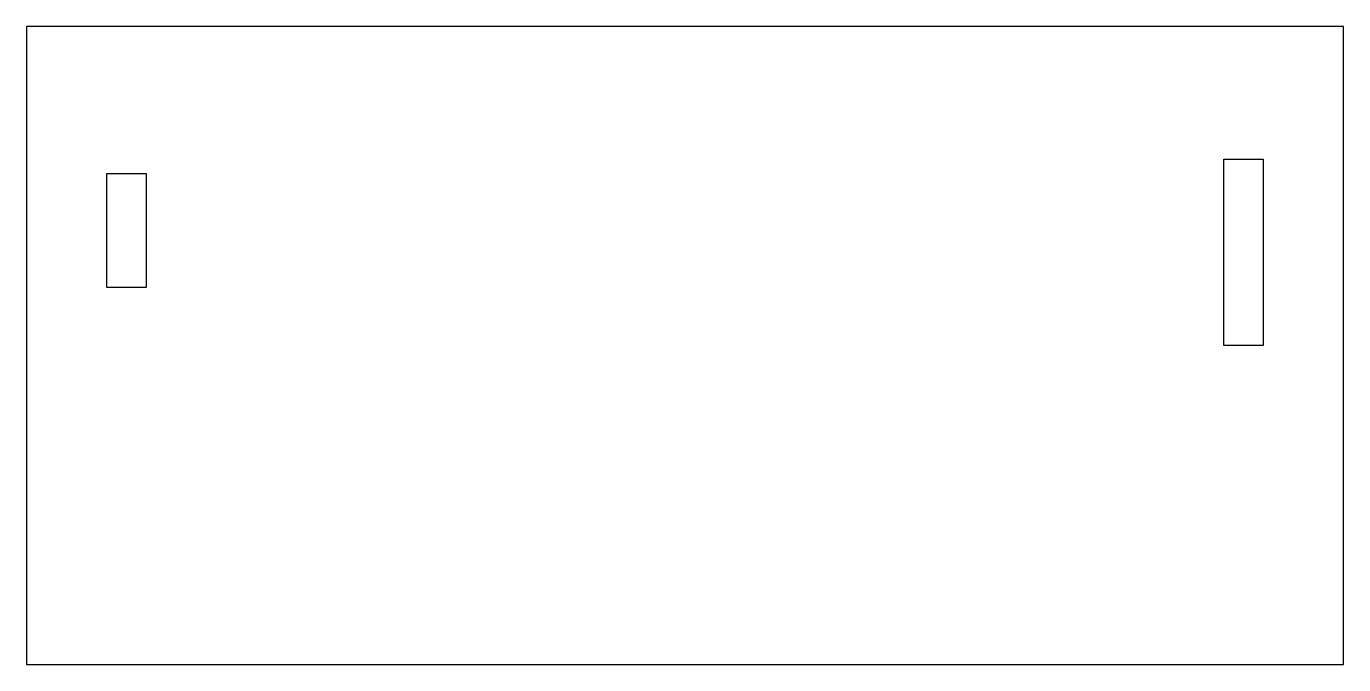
# Model space of a CAD drawing. Header units: millimetres. Extents: x -15.5 to 15.5, y -7.5 to 7.5.
import ezdxf

# ---------------------------------------------------------------- set-up
doc = ezdxf.new("R2010")
doc.units = ezdxf.units.MM
doc.layers.get('0').update_dxf_attribs({"linetype": 'CONTINUOUS'})

msp = doc.modelspace()

# ---------------------------------------------------------------- linework, layer by layer
for p, q in [((-10.727, 7.503), (-15.492, 7.503)), ((-15.492, 7.503), (-15.492, -7.503)), ((-5.024, 7.503), (-10.727, 7.503)), ((2.805, 7.503), (-5.024, 7.503)), ((8.892, 7.503), (2.805, 7.503)), ((15.492, 7.503), (8.892, 7.503)), ((15.492, -7.503), (15.492, 7.503)), ((12.674, 4.38), (13.599, 4.38)), ((12.674, 0), (12.674, 4.38)), ((13.599, 4.38), (13.599, 0)), ((-13.599, 1.364), (-13.599, 4.04)), ((-13.599, 4.04), (-12.674, 4.04)), ((-12.674, 4.04), (-12.674, 1.364)), ((-12.674, 1.364), (-13.599, 1.364)), ((13.599, 0), (12.674, 0)), ((-15.492, -7.503), (15.492, -7.503))]:
    msp.add_line(p, q)

doc.saveas('drawing.dxf')
